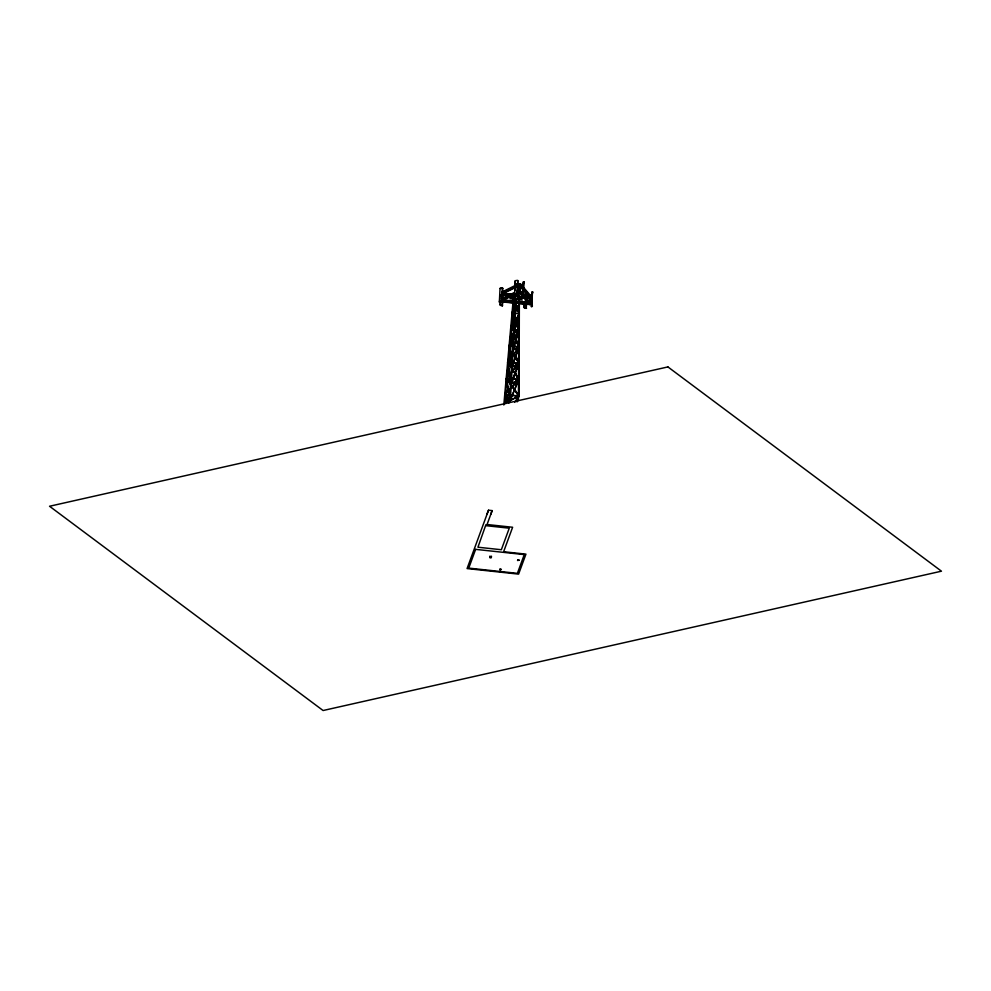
<?xml version="1.0" encoding="UTF-8"?>
<svg xmlns="http://www.w3.org/2000/svg" width="991" height="991" viewBox="0 0 991 991"><rect width="100%" height="100%" fill="white"/><g stroke="black" fill="none" stroke-linecap="round" stroke-linejoin="round"><path stroke-width="1.49" d="M512.099 313.391L519.049 330.412L510.922 329.929L519.259 313.936L517.228 305.624L514.651 316.055L518.776 330.201M515.568 299.765L515.357 299.133L515.741 299.654M518.404 400.599L518.937 297.337M519.111 396.028L519.346 297.486L518.64 297.56M506.81 378.413L518.826 379.442M519.135 330.424L513.561 333.397L519.222 313.986M515.89 304.336L512.099 313.131L519.123 313.763L513.71 333.571L512.52 313.206L514.379 305.389L514.886 315.881L510.984 329.879L512.966 350.356L508.061 362.533L519.234 346.763L512.929 350.17M518.9 313.763L516.224 304.361L512.62 313.342M515.815 401.268L518.875 395.905L509.795 400.674L506.327 378.525L519.16 396.165L519.284 297.56M519.024 396.214L505.088 394.43L510.105 400.649L506.661 378.389L510.898 384.099L518.974 379.565L510.861 384.087L506.599 378.339M508.978 402.767L505.076 394.418L509.931 400.773L518.888 395.942L517.191 401.751L518.442 395.979M510.538 383.901L507.764 362.433L511.889 367.401L519.011 363.152L506.624 378.599L509.461 372.604L506.624 378.624L509.176 372.43M518.479 363.177L519.222 363.313M506.488 378.673L518.962 379.553L508.098 362.31L511.245 384.012L506.277 378.612L518.85 395.929L504.952 394.703L508.668 402.903M516.261 339.43L519.098 346.912L511.938 367.388L509.585 345.71L519.061 330.399L513.152 350.294M518.974 379.603L510.018 400.748L518.442 379.603L519.148 379.689M518.479 379.64L504.927 394.678L506.091 403.411L505.224 394.505L508.272 389.054M518.07 560.299L518.801 560.311L518.132 560.225M509.201 345.871L519.011 346.875L512.681 350.145L507.764 362.359L511.938 367.401L509.25 345.785L513.561 333.298L519.148 330.201M511.096 329.768L512.558 350.393L518.64 330.362M516.063 304.51L519.073 313.949L516.906 305.686L510.786 329.904L518.838 314.135M515.072 315.906L514.23 315.819L514.924 315.993L510.774 329.582M485.85 525.664L509.263 528.191L501.347 549.732L477.935 547.218L485.887 524.784L486.581 524.858M499.377 301.97L500.046 288.406A2.44 1.053 2.8 0 1 502.548 288.084L502.103 301.896L499.377 301.97A2.44 1.053 2.8 0 1 501.892 301.648L502.103 301.896M499.6 302.218L499.972 294.686M502.858 301.078L502.251 305.785A2.44 1.053 2.8 0 1 500.158 304.968L500.306 301.958M500.158 304.968L500.69 301.76M502.152 291.973L501.818 292.667M501.892 301.648L502.548 288.084M491.474 556.174L491.202 557.822L489.752 557.66L490.025 556.025M502.251 305.785L502.474 301.264M503.007 298.056L503.155 295.045M506.413 378.351L518.776 363.028L511.034 384.074L518.95 379.714L515.221 372.938M514.304 302.329L515.295 298.774L516.261 298.873L515.27 302.428L514.304 302.329L514.341 301.375M514.478 298.316L515.134 297.052L514.478 298.316L509.684 296.445M514.602 294.414L515.258 280.837A2.44 1.053 2.8 0 1 517.773 280.527L517.327 294.339L514.602 294.414A2.44 1.053 2.8 0 1 517.104 294.092L517.327 294.339M515.035 290.14L515.258 280.837M515.27 302.428L515.308 301.475M514.825 315.782L514.044 305.352L512.149 313.181L513.846 333.434L509.795 345.772M517.339 284.95L516.645 283.835M517.104 294.092L517.773 280.527M517.847 298.241L517.884 297.288L524.165 296.495L524.474 297.857L517.847 298.241L524.128 297.449M518.194 298.65L517.884 297.288M522.505 295.429L530.135 296.259L529.727 304.547L518.404 291.986L518.813 283.686L520.486 283.872L531.04 296.136L530.631 304.423L500.604 301.834M530.631 304.423L520.077 292.159L520.486 283.872L518.813 283.686L501.706 292.184M518.974 330.399L513.759 333.112M520.845 292.06L522.48 292.32M523.112 284.813L522.777 285.606L521.179 285.247L522.827 284.826M521.031 292.258L520.882 291.515M521.353 285.458L522.802 285.061M522.418 296.42L523.496 281.729L523.434 295.355A2.44 1.053 2.8 0 1 523.025 296.495L523.496 281.729M523.161 284.851L522.753 293.138M523.025 296.495L523.161 293.472M523.459 287.452L523.682 282.93A2.44 1.053 2.8 0 0 524.103 281.791M526.617 294.773A2.44 1.053 2.8 0 1 524.759 293.98L527.237 294.6L526.184 308.362A2.44 1.053 2.8 0 1 524.09 307.544L524.313 303.023M524.09 307.544L524.772 301.326M525.713 300.843L525.849 305.005M525.862 300.892L525.862 304.943M526.741 303.172L527.2 303.766L525.837 303.63M526.184 308.362L526.332 305.339M527.509 296.941L526.32 296.866M529.566 302.193L531.226 301.921L529.566 302.193L531.164 302.552M529.9 295.38L531.771 295.083M529.739 302.391L530.061 297.758L518.739 285.197L501.632 293.695M530.074 295.591L531.882 294.984L531.325 303.37M531.498 295.739L531.783 294.934M531.139 306.553L532.217 291.862L532.155 305.488A2.44 1.053 2.8 0 1 531.733 306.628L532.217 291.862M531.733 306.628L532.105 299.084M532.254 296.074L532.402 293.051A2.44 1.053 2.8 0 0 532.824 291.924M511.48 367.215L509.609 400.637L510.452 400.686M511.554 365.704L515.518 299.109M510.34 400.674L515.977 299.282M500.889 569.652L500.368 569.676M507.949 362.248L518.987 363.263L507.578 362.359M515.865 356.314L518.838 363.363L515.766 356.215M518.504 363.14L513.846 353.861L518.974 363.127M518.838 379.764L505.051 394.728L507.999 388.868M509.733 345.686L509.064 345.748L518.566 346.825M490.248 557.314L490.929 557.301L490.26 557.363M514.069 297.077L513.425 296.891L514.143 297.003L504.63 403.622M514.007 305.352L514.614 315.968M503.812 405.009L513.474 296.854M518.962 346.8L507.937 362.582M511.43 339.145L509.275 345.785L512.025 367.227L511.356 367.19M510.885 384.099L518.875 363.375M516.868 401.652L518.838 395.954L514.75 402.383M518.788 330.313L509.547 345.859M514.701 315.757L518.776 330.437L512.211 313.119L518.739 330.424M518.801 379.764L507.987 362.433M505.72 403.448L505.175 394.591M510.737 329.681L510.625 329.953M514.366 337.522L518.85 346.912L514.478 337.349M511.889 367.265L518.9 346.714L515.964 339.579M519.135 297.535L518.627 297.882L519.284 297.746M529.652 303.444L530.705 302.924L520.151 290.66L518.479 290.474M531.226 301.921L529.59 301.648M488.513 510.216L467.071 568.574L518.603 574.123L525.948 554.13L503.626 551.727L512.62 527.262L487.052 524.512L492.155 510.613L488.513 510.216L486.99 514.118M518.962 363.239L511.269 383.975M490.644 514.515L492.155 510.613M513.71 353.837L518.925 363.239M518.714 363.164L511.728 367.351M503.787 291.825L509.052 289.211M502.4 293.993L518.182 286.151M501.384 298.972L514.54 292.432M516.707 291.391L516.683 291.924M501.31 300.471L514.465 293.943M502.065 300.769L519.173 292.283L519.581 283.983L522.455 287.328M526.159 296.805L527.063 296.346M527.224 300.607L524.041 302.193L506.711 300.323M507.603 362.446L508.259 362.26M504.766 394.728L505.422 394.542M518.702 379.652L514.948 373.087M510.836 329.718L519.296 330.474M510.08 400.55L510.439 400.612M519.507 285.495L520.411 285.383L530.965 297.647L525.478 297.263M502.771 288.331L500.046 288.406M518.243 297.696L522.009 297.226M521.055 291.726L522.468 291.874M518.404 291.986L520.077 292.159M517.277 292.779L520.808 293.163M502.685 293.299L511.827 294.29M516.41 294.773L519.457 295.107M507.107 294.203L511.678 294.699M525.403 296.173L528.451 296.507M502.61 294.81L510.229 295.628M513.276 295.95L519.383 296.606M502.462 295.219L508.556 295.875M513.127 296.371L519.234 297.027M525.329 297.684L529.9 298.167M515.258 299.728L516.224 299.827M502.35 300.087L529.801 303.035M508.296 301.153L514.403 301.809M527.2 303.766L525.986 304.237M502.276 301.586L529.727 304.547M511.418 367.302L512.05 367.376M489.975 557.041L491.425 557.202M521.179 285.247L522.802 285.519M511.542 295.652L515.134 297.052M512.124 296.433L514.527 297.362M510.291 296.148L515.085 298.006M524.474 307.359L526.568 308.164M500.542 304.782L502.635 305.6M524.375 289.558L528.215 294.017M523.087 295.231L525.961 298.576M514.725 389.55L518.095 394.666M514.44 389.723L517.81 394.839M516.621 284.38L517.029 285.111M515.246 372.926L518.962 379.528M509.374 288.654L509.374 288.654M475.63 549.361L468.743 568.116L517.389 573.343L524.276 554.601L475.63 549.361M499.922 569.193L499.699 569.813L501.372 569.354L499.922 569.193M517.785 559.903L517.562 560.51L519.234 560.051L517.785 559.903M517.736 294.86L509.907 298.749L522.22 300.075L517.736 294.86M667.909 366.918L49.55 506.252L323.091 710.522L941.45 571.188L667.909 366.918M514.081 333.31L513.326 333.224L514.094 333.385"/></g></svg>
